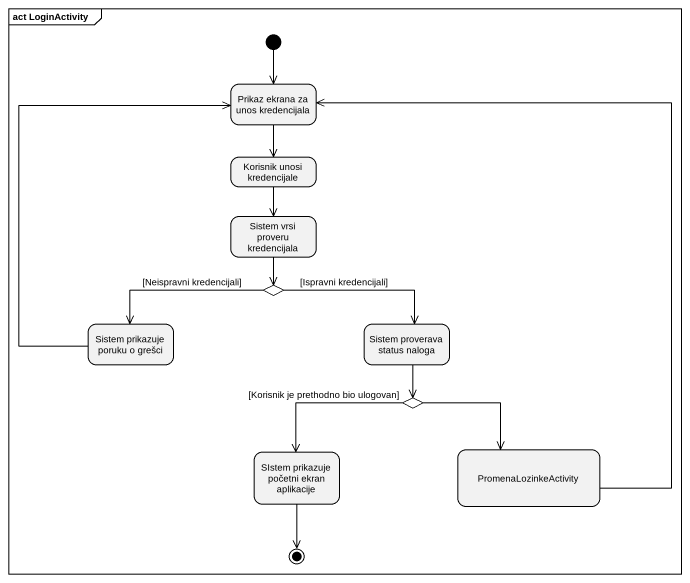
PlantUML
@startuml
mainframe act LoginActivity
hide empty description
state "Prikaz ekrana za unos kredencijala" as Prikaz_ekrana_za_unos
state "Korisnik unosi kredencijale" as Korisnik_unosi_kredencijale
state "Sistem vrsi proveru kredencijala" as Sistem_vrsi_proveru
state choice1 <<choice>>
state "Sistem prikazuje poruku o grešci" as Sistem_prikazuje_poruku_o
state "Sistem proverava status naloga" as Sistem_proverava_status
state choice2 <<choice>>
state PromenaLozinkeActivity
state "SIstem prikazuje početni ekran aplikacije" as SIstem_prikazuje_početni
[*] --> Prikaz_ekrana_za_unos
Prikaz_ekrana_za_unos --> Korisnik_unosi_kredencijale
Korisnik_unosi_kredencijale --> Sistem_vrsi_proveru
Sistem_vrsi_proveru --> choice1
choice1 -left-> Sistem_prikazuje_poruku_o : [Neispravni kredencijali]
choice1 -right-> Sistem_proverava_status : [Ispravni kredencijali]
Sistem_prikazuje_poruku_o -up-> Prikaz_ekrana_za_unos
Sistem_proverava_status --> choice2
choice2 --> PromenaLozinkeActivity
choice2 --> SIstem_prikazuje_početni : [Korisnik je prethodno bio ulogovan]
PromenaLozinkeActivity -up-> Prikaz_ekrana_za_unos
SIstem_prikazuje_početni --> [*]
@enduml
